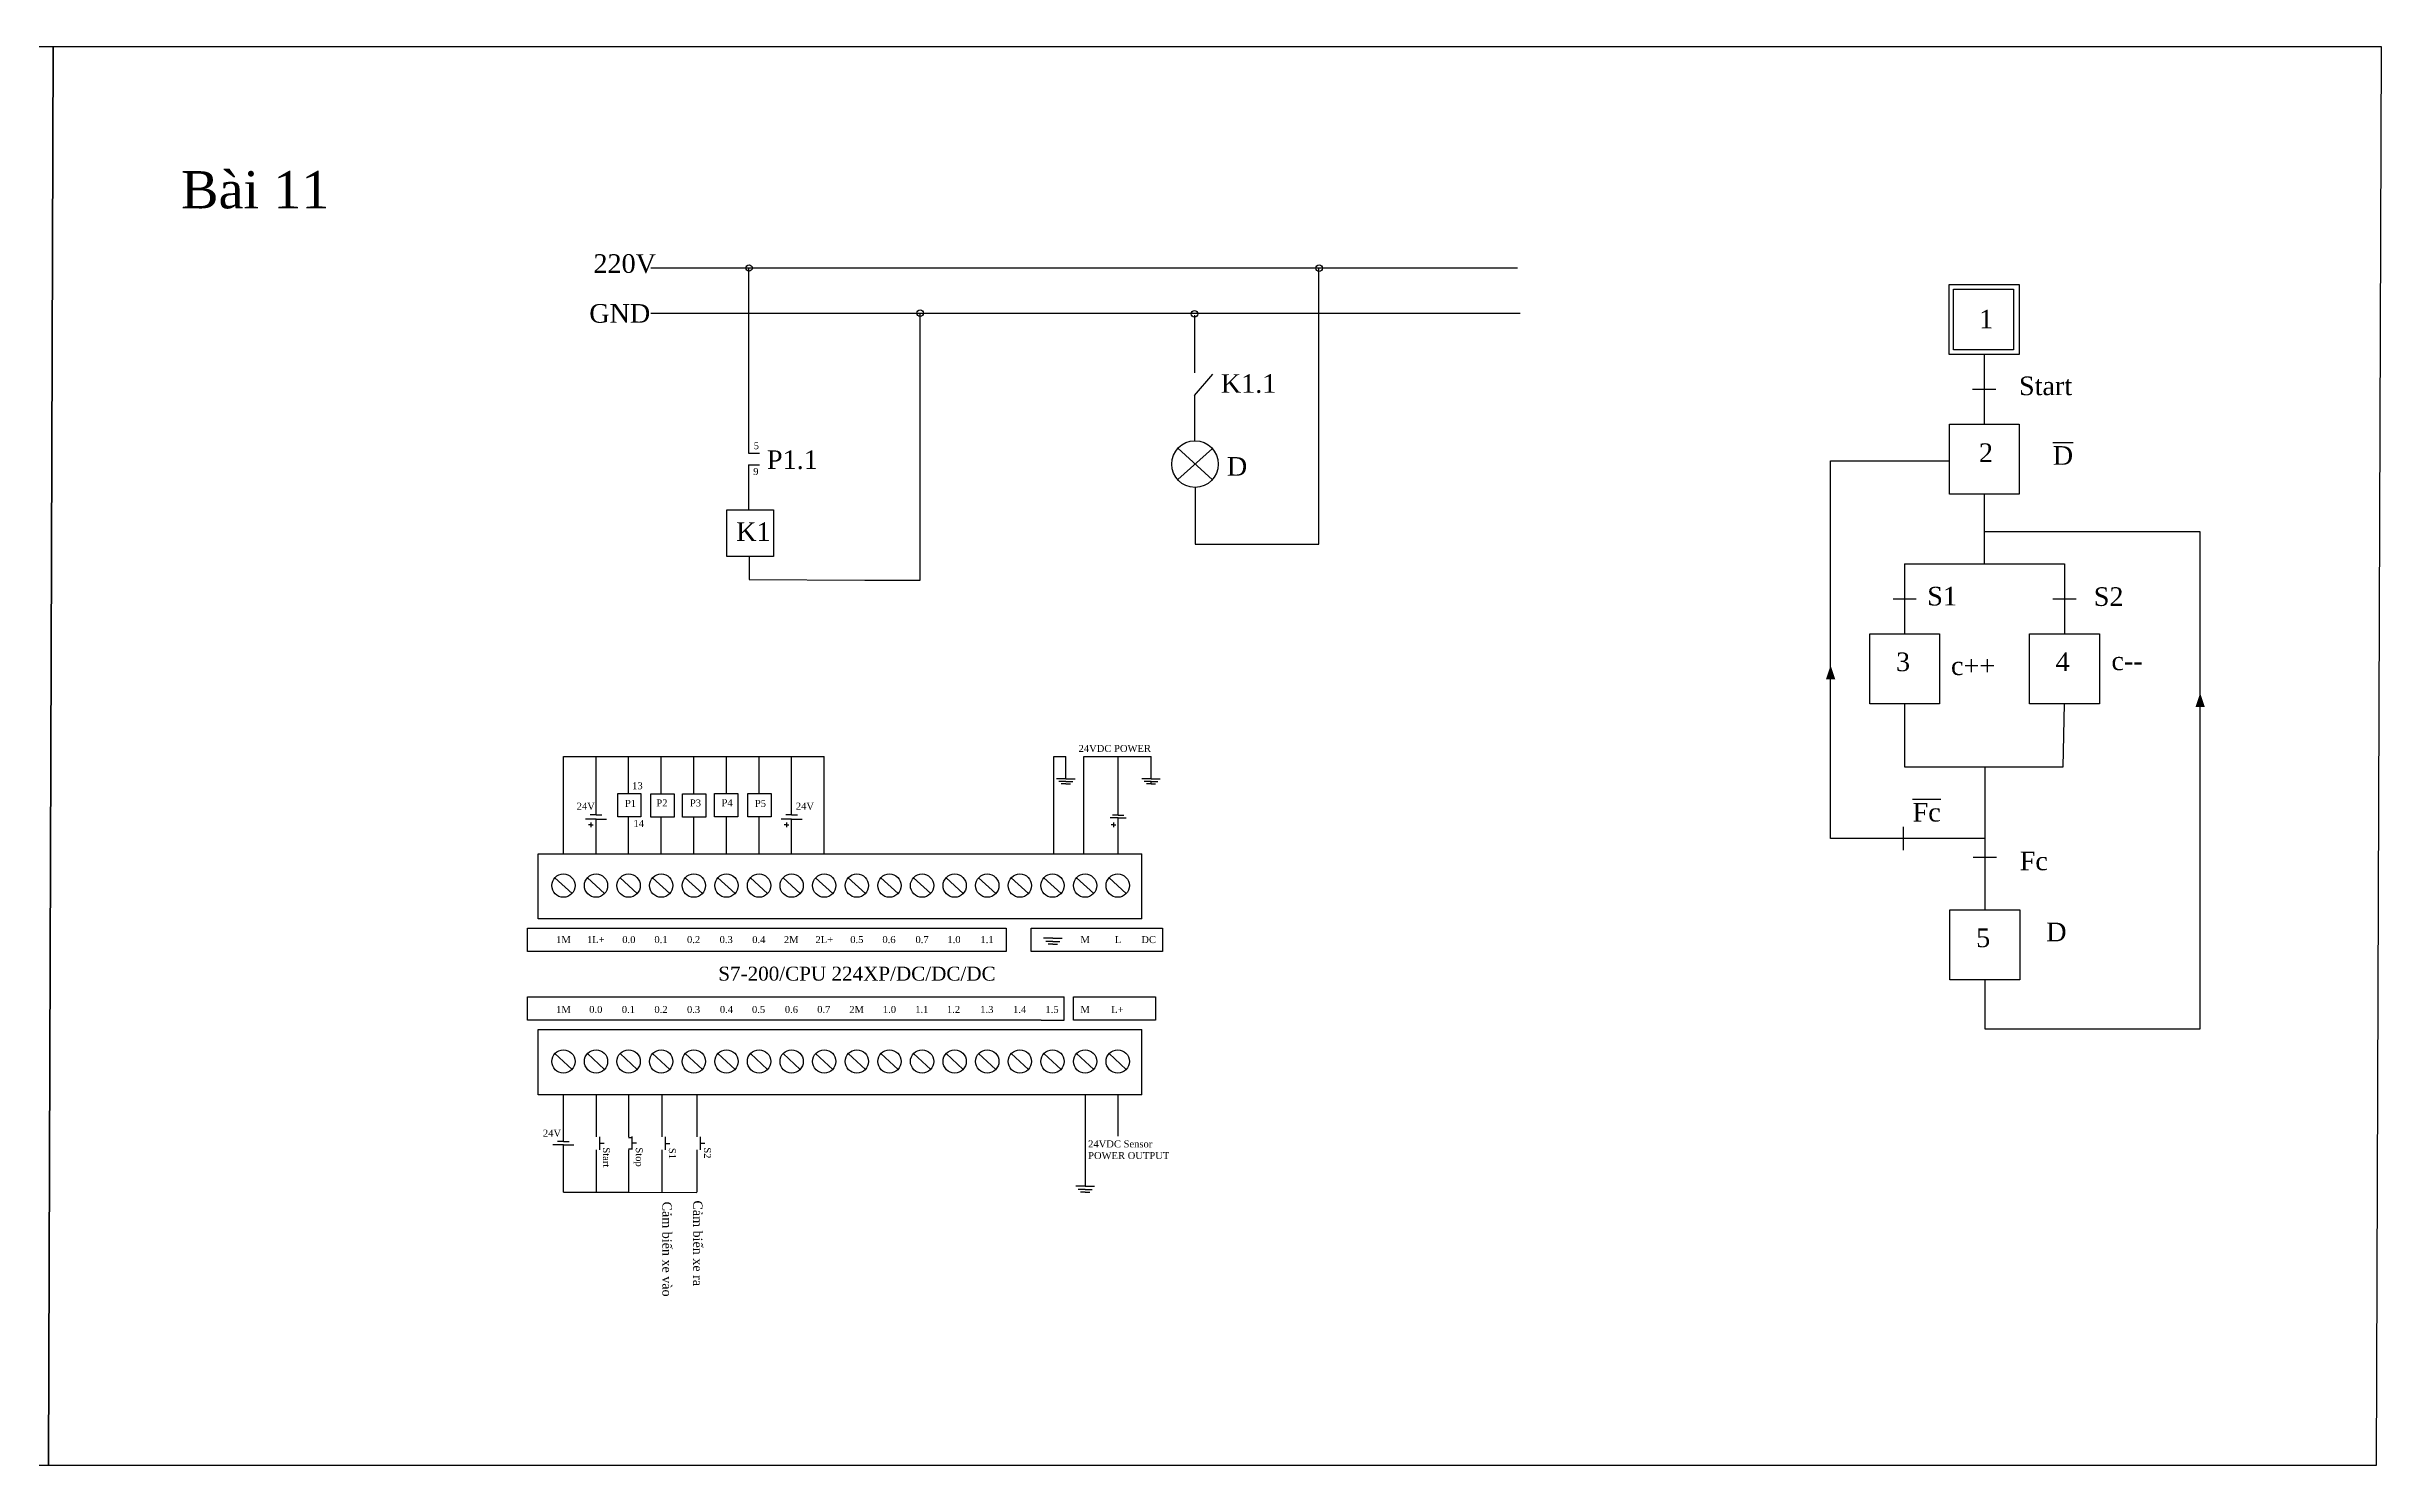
# Model space of a CAD drawing. Header units: inches. Extents: x -2563 to -558, y -1683 to -461.
# Drawn here: x -1560 to -558, y -1071 to -461 of the extents above; entities that cross this region are included whole.
import ezdxf

# ---------------------------------------------------------------- set-up
doc = ezdxf.new("R2010")
doc.units = ezdxf.units.IN
doc.header["$MEASUREMENT"] = 0
doc.layers.add('PDF_Geometry', color=7, linetype='Continuous')

msp = doc.modelspace()

# ---------------------------------------------------------------- linework, layer by layer
for p, q in [((-1300.6, -556.3), (-928.5, -556.3)), ((-1258.6, -611.3), (-1258.6, -556.3)), ((-1013.8, -675), (-1013.8, -556.3)), ((-1300.7, -575.8), (-927.4, -575.8)), ((-1185, -690.5), (-1185, -575.8)), ((-1067.1, -601.4), (-1067.1, -576.7)), ((-728.2, -593.5), (-728.2, -623.5)), ((-1258.6, -636), (-1258.6, -611.3)), ((-1067.2, -611.2), (-1059.3, -602)), ((-1067.1, -630.5), (-1067.1, -611.2)), ((-733.2, -608.5), (-723.2, -608.5)), ((-728.1, -623.5), (-728.1, -623.5)), ((-1258.7, -640.9), (-1254, -640.9)), ((-1254, -636), (-1258.6, -636)), ((-1258.6, -660.2), (-1258.6, -640.9)), ((-1074.4, -633.8), (-1059.5, -647.3)), ((-1059.5, -633.9), (-1074.4, -647.2)), ((-794.1, -801.4), (-794.1, -639.2)), ((-794.1, -639.2), (-743.1, -639.2)), ((-1066.9, -650.6), (-1066.9, -660.4)), ((-1066.9, -660.4), (-1066.9, -675)), ((-728.1, -653.5), (-728.1, -683.5)), ((-635.4, -669.7), (-728.1, -669.7)), ((-635.4, -883.1), (-635.4, -669.7)), ((-635.4, -669.7), (-635.4, -669.7)), ((-1258.4, -680.3), (-1258.4, -690.1)), ((-1066.9, -675), (-1013.8, -675)), ((-1258.4, -690.1), (-1208.8, -690.5)), ((-1208.8, -690.5), (-1185, -690.5)), ((-762.3, -683.5), (-693.7, -683.5)), ((-762.3, -683.5), (-762.3, -713.5)), ((-728.1, -683.5), (-728.1, -683.5)), ((-693.7, -683.5), (-693.7, -713.5)), ((-767.3, -698.5), (-757.3, -698.5)), ((-698.7, -698.5), (-688.7, -698.5)), ((-762.3, -713.5), (-762.3, -713.5)), ((-762.3, -713.5), (-762.3, -713.5)), ((-693.7, -713.5), (-693.7, -713.5)), ((-693.7, -713.5), (-693.7, -713.5)), ((-762.3, -743.5), (-762.3, -770.6)), ((-694.2, -770.6), (-693.7, -743.5)), ((-1338.2, -807.9), (-1338.2, -766.1)), ((-1338.2, -769.2), (-1338.2, -766.1)), ((-1338.2, -766.1), (-1226.2, -766.1)), ((-1324.2, -791.2), (-1324.2, -766.1)), ((-1310.2, -782), (-1310.2, -766.1)), ((-1296.2, -782.3), (-1296.2, -766.1)), ((-1282.2, -782.3), (-1282.2, -766.1)), ((-1268.2, -782), (-1268.2, -766.1)), ((-1254.2, -782), (-1254.2, -766.1)), ((-1240.2, -791.2), (-1240.2, -766.1)), ((-1226.2, -807.9), (-1226.2, -766.1)), ((-1127.6, -807.9), (-1127.6, -766.1)), ((-1127.6, -766.1), (-1122.5, -766.1)), ((-1122.5, -775.7), (-1122.5, -766.1)), ((-1114.7, -807.9), (-1114.7, -766.1)), ((-1114.7, -766.1), (-1085.9, -766.1)), ((-1100, -791.4), (-1100, -766.1)), ((-1085.9, -775.7), (-1085.9, -766.1)), ((-762.3, -770.6), (-694.2, -770.6)), ((-727.9, -770.6), (-727.9, -832)), ((-1122.5, -775.7), (-1126.5, -775.7)), ((-1122.5, -776.9), (-1125.5, -776.9)), ((-1122.5, -777.9), (-1124.5, -777.9)), ((-1122.5, -775.7), (-1118.5, -775.7)), ((-1122.5, -776.9), (-1119.5, -776.9)), ((-1122.5, -777.9), (-1120.5, -777.9)), ((-1085.9, -775.7), (-1089.9, -775.7)), ((-1085.9, -776.9), (-1088.9, -776.9)), ((-1085.9, -777.9), (-1087.9, -777.9)), ((-1085.9, -775.7), (-1081.9, -775.7)), ((-1085.9, -777.9), (-1085.9, -776.9)), ((-1085.9, -776.9), (-1082.9, -776.9)), ((-1085.9, -777.9), (-1083.9, -777.9)), ((-1324.2, -791.2), (-1326.7, -791.2)), ((-1324.2, -791.2), (-1321.7, -791.2)), ((-1240.2, -791.2), (-1242.7, -791.2)), ((-1240.2, -791.2), (-1237.7, -791.2)), ((-1100, -791.4), (-1102.5, -791.4)), ((-1100, -791.4), (-1097.5, -791.4)), ((-1324.2, -793.1), (-1328.7, -793.1)), ((-1326.4, -795.5), (-1327.4, -795.5)), ((-1326.4, -794.5), (-1326.4, -796.5)), ((-1326.4, -795.5), (-1325.4, -795.5)), ((-1324.2, -807.9), (-1324.2, -793.1)), ((-1324.2, -793.1), (-1319.7, -793.1)), ((-1310.2, -807.9), (-1310.2, -792)), ((-1296.2, -807.9), (-1296.2, -792.2)), ((-1282.2, -807.9), (-1282.2, -792.2)), ((-1268.2, -807.9), (-1268.2, -792)), ((-1254.2, -807.9), (-1254.2, -792)), ((-1240.2, -793.1), (-1244.7, -793.1)), ((-1242.4, -795.5), (-1243.4, -795.5)), ((-1242.4, -794.5), (-1242.4, -796.5)), ((-1242.4, -795.5), (-1241.4, -795.5)), ((-1240.2, -807.9), (-1240.2, -793.1)), ((-1240.2, -793.1), (-1235.7, -793.1)), ((-1100, -792.5), (-1103.5, -792.5)), ((-1102, -795.5), (-1103, -795.5)), ((-1102, -794.5), (-1102, -796.5)), ((-1102, -795.5), (-1101, -795.5)), ((-1100, -807.9), (-1100, -792.5)), ((-1100, -792.5), (-1096.5, -792.5)), ((-727.9, -801.4), (-794.1, -801.4)), ((-763, -796.4), (-763, -806.4)), ((-1349, -835.9), (-1349, -807.9)), ((-1089.9, -835.9), (-1089.9, -807.9)), ((-732.9, -809.4), (-722.9, -809.4)), ((-1341.9, -818.2), (-1334.5, -825)), ((-1327.9, -818.2), (-1320.5, -825)), ((-1313.9, -818.2), (-1306.5, -825)), ((-1299.9, -818.2), (-1292.5, -825)), ((-1285.9, -818.2), (-1278.5, -825)), ((-1271.9, -818.2), (-1264.5, -825)), ((-1257.9, -818.2), (-1250.5, -825)), ((-1243.9, -818.2), (-1236.5, -825)), ((-1229.9, -818.2), (-1222.5, -825)), ((-1215.9, -818.2), (-1208.5, -825)), ((-1201.9, -818.2), (-1194.5, -825)), ((-1187.9, -818.2), (-1180.5, -825)), ((-1173.9, -818.2), (-1166.5, -825)), ((-1159.9, -818.2), (-1152.5, -825)), ((-1145.9, -818.2), (-1138.5, -825)), ((-1131.9, -818.2), (-1124.5, -825)), ((-1117.9, -818.2), (-1110.5, -825)), ((-1103.9, -818.2), (-1096.5, -825)), ((-727.9, -832), (-727.9, -832)), ((-727.9, -832), (-727.9, -832)), ((-1353.6, -849.9), (-1353.6, -839.9)), ((-1128.1, -844.1), (-1132.1, -844.1)), ((-1128.1, -845.6), (-1131.1, -845.6)), ((-1128.1, -846.8), (-1130.1, -846.8)), ((-1128.1, -844.1), (-1124.1, -844.1)), ((-1128.1, -845.6), (-1125.1, -845.6)), ((-1128.1, -846.8), (-1126.1, -846.8)), ((-727.9, -862), (-727.9, -883.1)), ((-1133.1, -869.4), (-1123.2, -869.4)), ((-1123.2, -879.4), (-1123.2, -869.4)), ((-1133.1, -879.4), (-1123.2, -879.4)), ((-1349, -911.4), (-1349, -883.4)), ((-1349, -883.4), (-1089.9, -883.4)), ((-1089.9, -911.4), (-1089.9, -883.4)), ((-727.9, -883.1), (-635.4, -883.1)), ((-1341.9, -893.7), (-1334.5, -900.5)), ((-1327.9, -893.7), (-1320.5, -900.5)), ((-1313.9, -893.7), (-1306.5, -900.5)), ((-1299.9, -893.7), (-1292.5, -900.5)), ((-1285.9, -893.7), (-1278.5, -900.5)), ((-1271.9, -893.7), (-1264.5, -900.5)), ((-1257.9, -893.7), (-1250.5, -900.5)), ((-1243.9, -893.7), (-1236.5, -900.5)), ((-1229.9, -893.7), (-1222.5, -900.5)), ((-1215.9, -893.7), (-1208.5, -900.5)), ((-1201.9, -893.7), (-1194.5, -900.5)), ((-1187.9, -893.7), (-1180.5, -900.5)), ((-1173.9, -893.7), (-1166.5, -900.5)), ((-1159.9, -893.7), (-1152.5, -900.5)), ((-1145.9, -893.7), (-1138.5, -900.5)), ((-1131.9, -893.7), (-1124.5, -900.5)), ((-1117.9, -893.7), (-1110.5, -900.5)), ((-1103.9, -893.7), (-1096.5, -900.5)), ((-1338.2, -931.5), (-1338.2, -911.4)), ((-1324.2, -911.4), (-1324.2, -929.4)), ((-1310.2, -911.4), (-1310.2, -929.4)), ((-1296, -911.6), (-1296, -929.5)), ((-1280.9, -911.4), (-1280.9, -929.4)), ((-1114.2, -911.4), (-1114.2, -950.6)), ((-1100.2, -911.4), (-1100.2, -929.2)), ((-1338.2, -931.5), (-1340.7, -931.5)), ((-1338.2, -931.5), (-1335.7, -931.5)), ((-1322.7, -929.4), (-1322.7, -935)), ((-1322.7, -932.2), (-1320.7, -932.2)), ((-1310.2, -929.7), (-1308.8, -929.7)), ((-1308.8, -929.3), (-1308.8, -934.9)), ((-1308.8, -932.1), (-1306.8, -932.1)), ((-1294.5, -929.5), (-1294.5, -935.1)), ((-1279.5, -929.4), (-1279.5, -935)), ((-1279.5, -932.2), (-1277.5, -932.2)), ((-1338.2, -932.9), (-1342.7, -932.9)), ((-1338.2, -953.3), (-1338.2, -932.9)), ((-1338.2, -932.9), (-1333.7, -932.9)), ((-1324.2, -935), (-1324.2, -953.3)), ((-1310.2, -934.6), (-1308.8, -934.6)), ((-1310.2, -935), (-1310.2, -953.3)), ((-1296, -935.1), (-1296, -953.4)), ((-1294.5, -932.3), (-1292.5, -932.3)), ((-1280.9, -935), (-1280.9, -953.3)), ((-1114.2, -950.6), (-1118.2, -950.6)), ((-1114.2, -952.1), (-1117.2, -952.1)), ((-1114.2, -950.6), (-1110.2, -950.6)), ((-1114.2, -952.1), (-1111.2, -952.1)), ((-1338.2, -953.3), (-1310.2, -953.3)), ((-1310.2, -953.3), (-1280.9, -953.4)), ((-1114.2, -953.3), (-1116.2, -953.3)), ((-1114.2, -953.3), (-1112.2, -953.3))]:
    msp.add_line(p, q)
for points in [[(-2558.9, -1070.5), (-1559.3, -1070.5), (-1557.3, -461.4), (-2556.9, -461.4)], [(-1559.3, -1070.5), (-559.7, -1070.5), (-557.6, -461.4), (-1557.3, -461.4)], [(-743.2, -563.5), (-713.2, -563.5), (-713.2, -593.5), (-743.2, -593.5)], [(-741.3, -565.5), (-715.5, -565.5), (-715.5, -591.5), (-741.3, -591.5)], [(-743.1, -623.5), (-713.1, -623.5), (-713.1, -653.5), (-743.1, -653.5)], [(-1268.1, -660.3), (-1248, -660.3), (-1248, -680.3), (-1268.1, -680.3)], [(-777.3, -713.5), (-747.3, -713.5), (-747.3, -743.5), (-777.3, -743.5)], [(-708.7, -713.5), (-678.7, -713.5), (-678.7, -743.5), (-708.7, -743.5)], [(-1314.9, -782), (-1304.9, -782), (-1304.9, -792), (-1314.9, -792)], [(-1300.7, -782.2), (-1290.7, -782.2), (-1290.7, -792.2), (-1300.7, -792.2)], [(-1287.1, -782.2), (-1277.1, -782.2), (-1277.1, -792.2), (-1287.1, -792.2)], [(-1273.3, -782), (-1263.3, -782), (-1263.3, -792), (-1273.3, -792)], [(-1259, -782), (-1249, -782), (-1249, -792), (-1259, -792)], [(-742.9, -832), (-712.9, -832), (-712.9, -862), (-742.9, -862)], [(-1137.4, -839.9), (-1080.9, -839.9), (-1080.9, -849.9), (-1137.4, -849.9)], [(-1119.2, -869.4), (-1083.9, -869.4), (-1083.9, -879.4), (-1119.2, -879.4)]]:
    msp.add_lwpolyline(points, close=True)
for points in [[(-794.1, -727, 0, 4, 0), (-794.1, -733, 4, 4, 0), (-794.1, -733, 4, 4, 0)], [(-635.4, -738.9, 0, 4, 0), (-635.4, -744.9, 4, 4, 0), (-635.4, -744.9, 4, 4, 0)]]:
    msp.add_lwpolyline(points, format="xyseb")
for points in [[(-1349, -807.9), (-1089.9, -807.9)], [(-1353.6, -839.9), (-1148.1, -839.9), (-1148.1, -849.9), (-1353.6, -849.9)], [(-1089.9, -835.9), (-1349, -835.9)], [(-1133.1, -879.4), (-1353.6, -879.4), (-1353.6, -869.4), (-1133.1, -869.4)], [(-1089.9, -911.4), (-1349, -911.4)]]:
    msp.add_lwpolyline(points)
for centre, radius in [((-1258.5, -556.4), 1.39), ((-1013.7, -556.5), 1.39), ((-1185, -575.8), 1.39), ((-1067.2, -576.1), 1.39), ((-1067, -640.6), 10), ((-1338.2, -821.6), 5), ((-1324.2, -821.6), 5), ((-1310.2, -821.6), 5), ((-1296.2, -821.6), 5), ((-1282.2, -821.6), 5), ((-1268.2, -821.6), 5), ((-1254.2, -821.6), 5), ((-1240.2, -821.6), 5), ((-1226.2, -821.6), 5), ((-1212.2, -821.6), 5), ((-1198.2, -821.6), 5), ((-1184.2, -821.6), 5), ((-1170.2, -821.6), 5), ((-1156.2, -821.6), 5), ((-1142.2, -821.6), 5), ((-1128.2, -821.6), 5), ((-1114.2, -821.6), 5), ((-1100.2, -821.6), 5), ((-1338.2, -897.1), 5), ((-1324.2, -897.1), 5), ((-1310.2, -897.1), 5), ((-1296.2, -897.1), 5), ((-1282.2, -897.1), 5), ((-1268.2, -897.1), 5), ((-1254.2, -897.1), 5), ((-1240.2, -897.1), 5), ((-1226.2, -897.1), 5), ((-1212.2, -897.1), 5), ((-1198.2, -897.1), 5), ((-1184.2, -897.1), 5), ((-1170.2, -897.1), 5), ((-1156.2, -897.1), 5), ((-1142.2, -897.1), 5), ((-1128.2, -897.1), 5), ((-1114.2, -897.1), 5), ((-1100.2, -897.1), 5)]:
    msp.add_circle(centre, radius)
at = {"layer": 'PDF_Geometry', "lineweight": 25}
msp.add_circle((-1338.1, -807.9), 0.0738, dxfattribs=at)

# ---------------------------------------------------------------- texts
for s, insert, char_height, width, attachment_point in [('{\\fTimes New Roman|b0|i0|c0|p18;\\H2x;Bài 11}', (-1502.4, -514.8), 8, 82.327, 1), ('{\\fTimes New Roman|b0|i0|c0|p18;220V}', (-1325.3, -550.5), 8, 3.373, 1), ('{\\fTimes New Roman|b0|i0|c0|p18;GND}', (-1327.1, -571.9), 8, 3.373, 1), ('{\\f.VnTime|b0|i0|c0|p34;1}', (-730.3, -574.3), 8, 3.373, 1), ('{\\fTimes New Roman|b0|i0|c0|p18;K1.1}', (-1055.9, -602), 8, 3.373, 1), ('{\\f.VnTime|b0|i0|c0|p34;Start}', (-713.2, -603), 8, 3.373, 1), ('{\\fTimes New Roman|b0|i0|c0|p18;5}', (-1256.5, -631.2), 3, 3.373, 1), ('{\\fTimes New Roman|b0|i0|c0|p18;P1.1}', (-1250.8, -634.7), 8, 3.373, 1), ('\\A1;{\\f.VnTime|b0|i0|c0|p34;D}', (-1053.3, -637.6), 8, 3.373, 1), ('{\\f.VnTime|b0|i0|c0|p34;2}', (-730.4, -631.7), 8, 3.373, 1), ('{\\fTimes New Roman|b0|i0|c0|p18;9}', (-1256.7, -642.3), 3, 3.373, 1), ('{\\f.VnTime|b0|i0|c0|p34;K1}', (-1264, -665.6), 8, 3.373, 1), ('{\\f.VnTime|b0|i0|c0|p34;S1}', (-752.6, -693.3), 8, 3.373, 1), ('{\\f.VnTime|b0|i0|c0|p34;S2}', (-681.1, -693.5), 8, 3.373, 1), ('{\\f.VnTime|b0|i0|c0|p34;3}', (-766, -721.5), 8, 3.373, 1), ('{\\f.VnTime|b0|i0|c0|p34;4}', (-697.5, -721.5), 8, 3.373, 1), ('{\\f.VnTime|b0|i0|c0|p34;c++}', (-742.4, -723.2), 8, 3.373, 1), ('{\\f.VnTime|b0|i0|c0|p34;c--}', (-673.5, -721.1), 8, 3.373, 1), ('{\\fTimes New Roman|b0|i0|c0|p18;24VDC POWER}', (-1117, -761.2), 3, 38.562, 1), ('{\\fTimes New Roman|b0|i0|c0|p18;13}', (-1308.7, -777.2), 3, 3.373, 1), ('{\\fTimes New Roman|b0|i0|c0|p18;24V}', (-1332.5, -786), 3, 8.715, 1), ('{\\fTimes New Roman|b0|i0|c0|p18;P1}', (-1311.8, -784.8), 3, 3.373, 1), ('{\\fTimes New Roman|b0|i0|c0|p18;P2}', (-1298.3, -784.6), 3, 3.373, 1), ('{\\fTimes New Roman|b0|i0|c0|p18;P3}', (-1283.9, -784.6), 3, 3.373, 1), ('{\\fTimes New Roman|b0|i0|c0|p18;P4}', (-1270.3, -784.5), 3, 3.373, 1), ('{\\fTimes New Roman|b0|i0|c0|p18;P5}', (-1256, -784.8), 3, 3.373, 1), ('{\\fTimes New Roman|b0|i0|c0|p18;24V}', (-1238.4, -786), 3, 8.715, 1), ('{\\f.VnTime|b0|i0|c0|p34;\\OFc}', (-758.9, -786.1), 8, 3.373, 1), ('{\\fTimes New Roman|b0|i0|c0|p18;14}', (-1308.1, -793.4), 3, 3.373, 1), ('{\\f.VnTime|b0|i0|c0|p34;Fc}', (-712.9, -807), 8, 3.373, 1), ('{\\f.VnTime|b0|i0|c0|p34;5}', (-731.6, -840), 8, 3.373, 1), ('{\\f.VnTime|b0|i0|c0|p34;D}', (-701.5, -837.5), 8, 3.373, 1), ('{\\fTimes New Roman|b0|i0|c0|p18;1M}', (-1338.2, -844.8), 3, 10, 5), ('{\\fTimes New Roman|b0|i0|c0|p18;1L+}', (-1324.3, -844.8), 3, 10, 5), ('{\\fTimes New Roman|b0|i0|c0|p18;0.0}', (-1310.1, -844.8), 3, 10, 5), ('{\\fTimes New Roman|b0|i0|c0|p18;0.1}', (-1296.3, -844.8), 3, 10, 5), ('{\\fTimes New Roman|b0|i0|c0|p18;0.2}', (-1282.3, -844.8), 3, 10, 5), ('{\\fTimes New Roman|b0|i0|c0|p18;0.3}', (-1268.3, -844.8), 3, 10, 5), ('{\\fTimes New Roman|b0|i0|c0|p18;0.4}', (-1254.3, -844.8), 3, 10, 5), ('{\\fTimes New Roman|b0|i0|c0|p18;2M}', (-1240.4, -844.8), 3, 10, 5), ('{\\fTimes New Roman|b0|i0|c0|p18;2L+}', (-1226.2, -844.8), 3, 10, 5), ('{\\fTimes New Roman|b0|i0|c0|p18;0.5}', (-1212.2, -844.8), 3, 10, 5), ('{\\fTimes New Roman|b0|i0|c0|p18;0.6}', (-1198.4, -844.8), 3, 10, 5), ('{\\fTimes New Roman|b0|i0|c0|p18;0.7}', (-1184.2, -844.8), 3, 10, 5), ('{\\fTimes New Roman|b0|i0|c0|p18;1.0}', (-1170.5, -844.8), 3, 10, 5), ('{\\fTimes New Roman|b0|i0|c0|p18;1.1}', (-1156.3, -844.8), 3, 10, 5), ('{\\fTimes New Roman|b0|i0|c0|p18;M}', (-1114.2, -844.8), 3, 10, 5), ('{\\fTimes New Roman|b0|i0|c0|p18;L}', (-1100, -844.8), 3, 10, 5), ('{\\fTimes New Roman|b0|i0|c0|p18;DC}', (-1086.9, -844.8), 3, 10, 5), ('{\\fTimes New Roman|b0|i0|c0|p18;S7-200/CPU 224XP/DC/DC/DC}', (-1271.7, -856.4), 6, 127.331, 1), ('{\\fTimes New Roman|b0|i0|c0|p18;1M}', (-1338.2, -874.8), 3, 10, 5), ('{\\fTimes New Roman|b0|i0|c0|p18;1M}', (-1338.2, -874.8), 3, 10, 5), ('{\\fTimes New Roman|b0|i0|c0|p18;0.0}', (-1324.3, -874.8), 3, 10, 5), ('{\\fTimes New Roman|b0|i0|c0|p18;0.1}', (-1310.3, -874.8), 3, 10, 5), ('{\\fTimes New Roman|b0|i0|c0|p18;0.2}', (-1296.3, -874.8), 3, 10, 5), ('{\\fTimes New Roman|b0|i0|c0|p18;0.3}', (-1282.3, -874.8), 3, 10, 5), ('{\\fTimes New Roman|b0|i0|c0|p18;0.4}', (-1268.2, -874.8), 3, 10, 5), ('{\\fTimes New Roman|b0|i0|c0|p18;0.5}', (-1254.4, -874.8), 3, 10, 5), ('{\\fTimes New Roman|b0|i0|c0|p18;0.6}', (-1240.3, -874.8), 3, 10, 5), ('{\\fTimes New Roman|b0|i0|c0|p18;0.7}', (-1226.4, -874.8), 3, 10, 5), ('{\\fTimes New Roman|b0|i0|c0|p18;2M}', (-1212.3, -874.8), 3, 10, 5), ('{\\fTimes New Roman|b0|i0|c0|p18;1.0}', (-1198.2, -874.8), 3, 10, 5), ('{\\fTimes New Roman|b0|i0|c0|p18;1.1}', (-1184.3, -874.8), 3, 10, 5), ('{\\fTimes New Roman|b0|i0|c0|p18;1.2}', (-1170.7, -874.8), 3, 10, 5), ('{\\fTimes New Roman|b0|i0|c0|p18;1.3}', (-1156.4, -874.8), 3, 10, 5), ('{\\fTimes New Roman|b0|i0|c0|p18;1.4}', (-1142.3, -874.8), 3, 10, 5), ('{\\fTimes New Roman|b0|i0|c0|p18;1.5}', (-1128.4, -874.8), 3, 10, 5), ('{\\fTimes New Roman|b0|i0|c0|p18;M}', (-1114.2, -874.8), 3, 10, 5), ('{\\fTimes New Roman|b0|i0|c0|p18;L+}', (-1100.3, -874.8), 3, 10, 5), ('{\\fTimes New Roman|b0|i0|c0|p18;24V}', (-1347, -926.4), 3, 8.715, 1), ('{\\fTimes New Roman|b0|i0|c0|p18;24VDC Sensor\\PPOWER OUTPUT}', (-1112.9, -931), 3, 35.614, 1)]:
    msp.add_mtext(s, dxfattribs=dict(insert=insert, char_height=char_height, width=width, attachment_point=attachment_point))
at = {"insert": (-698.7, -632.9), "char_height": 8, "attachment_point": 1}
msp.add_mtext('{\\f.VnTime|b0|i0|c0|p34;\\OD}', dxfattribs=at)
at = {"attachment_point": 1, "rotation": 270}
for s, insert, char_height, width in [('{\\fTimes New Roman|b0|i0|c0|p18;Start}', (-1318.2, -934), 3, 6.832), ('{\\fTimes New Roman|b0|i0|c0|p18;Stop}', (-1304.1, -934), 3, 6.832), ('{\\fTimes New Roman|b0|i0|c0|p18;S1}', (-1289.9, -934.2), 3, 6.832), ('{\\fTimes New Roman|b0|i0|c0|p18;S2}', (-1274.8, -934), 3, 6.832), ('{\\fTimes New Roman|b0|i0|c0|p18;Cảm biến xe vào}', (-1291.7, -957.3), 4, 46.212), ('{\\fTimes New Roman|b0|i0|c0|p18;Cảm biến xe ra}', (-1278.5, -956.8), 4, 49.396)]:
    msp.add_mtext(s, dxfattribs=dict(at, insert=insert, char_height=char_height, width=width))

doc.saveas('drawing.dxf')
